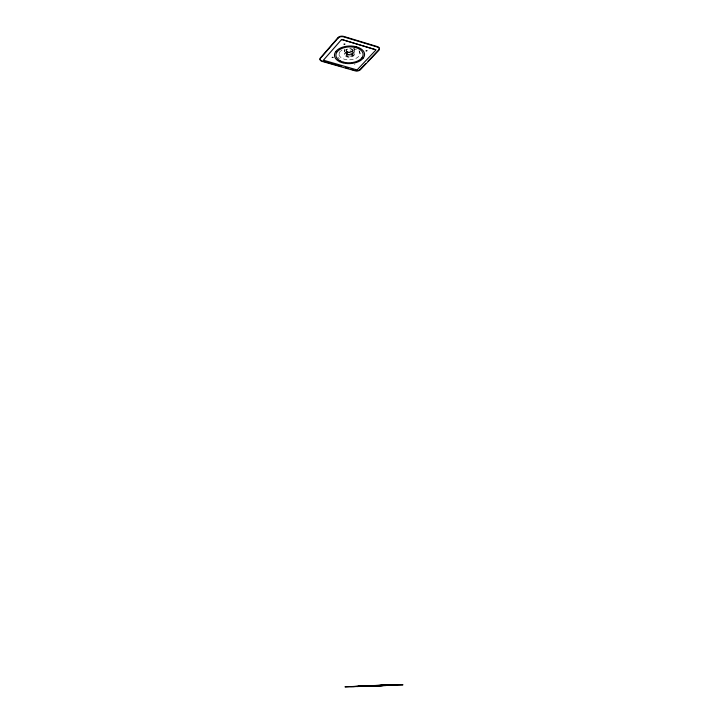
<?xml version="1.0" encoding="UTF-8"?>
<svg xmlns="http://www.w3.org/2000/svg" width="723" height="723" viewBox="0 0 723 723"><rect width="100%" height="100%" fill="white"/><g stroke="black" fill="none" stroke-linecap="round" stroke-linejoin="round"><path stroke-width="0.54" stroke-dasharray="3.62 2.71" d="M360.054 53.773L359.123 51.324M331.947 57.668C334.568 55.355 330.574 59.223 333.339 57.144M343.714 43.922C347.148 43.389 341.717 45.612 345.151 43.868M343.732 44.401L345.169 44.347M365.784 50.52C369.254 50.059 363.777 52.155 367.203 50.456M365.811 50.99L367.23 50.926M340.461 51.17L339.268 52.689L339.096 55.21M340.949 50.899L342.033 50.095M354.966 64.166L354.333 64.338M350.501 54.803L348.848 54.939M353.032 48.468L357.695 50.14M331.929 57.198L333.348 57.614M354.324 49.263L354.424 51.767M354.333 53.683A4.853 2.838 -2.2 0 1 346.895 56.168A4.853 2.838 -2.2 0 1 347.212 51.243A4.853 2.838 -2.2 0 1 354.333 53.683L354.36 54.433A4.862 2.838 -2.2 0 1 346.923 56.918A4.862 2.838 -2.2 0 1 347.239 51.993A4.862 2.838 -2.2 0 1 354.36 54.433M352.408 50.483A3.055 1.798 -2.2 0 1 347.736 52.065A3.055 1.798 -2.2 0 1 347.926 48.947A3.055 1.798 -2.2 0 1 352.408 50.483L352.58 54.767A3.064 1.789 -2.2 0 1 347.899 56.34A3.064 1.789 -2.2 0 1 348.088 53.231A3.064 1.789 -2.2 0 1 352.58 54.767M346.308 50.52L346.462 54.803M344.627 53.737L344.654 54.487M344.265 49.173L344.356 51.685M349.679 48.748A5.043 2.964 -2.2 0 1 353.836 53.005A5.043 2.964 -2.2 0 1 345.35 53.592A5.043 2.964 -2.2 0 1 348.359 48.839M358.988 50.637A10.619 6.218 -2.2 0 1 351.631 59.657A10.619 6.218 -2.2 0 1 338.861 53.601M354.234 48.486A5.043 2.973 -2.2 0 1 350.321 52.092A5.043 2.973 -2.2 0 1 344.365 49.95M339.349 58.78A12.399 7.248 -2.2 0 1 337.858 57.144M346.877 52.833L346.552 53.267A3.055 1.789 -2.2 0 0 349.923 55.472A3.055 1.789 -2.2 0 0 352.038 52.662A3.055 1.789 -2.2 0 0 346.877 52.833M348.332 54.812A2.169 1.265 -2.2 0 0 351.64 53.701A2.169 1.265 -2.2 0 0 348.468 52.616A2.169 1.265 -2.2 0 0 348.332 54.812"/><path stroke-width="1.08" d="M375.87 50.041L357.279 69.715M323.633 59.946L341.536 39.575M365.693 63.633L360.28 69.327A3.904 2.232 -2.5 0 1 358.87 70.194M368.007 61.184L378.066 50.601M341.401 39.729L341.961 39.611M352.725 686.615L384.112 685.25M356.837 686.543L390.556 685.133M363.118 686.443L397.126 685.015L379.891 685.332M376.285 685.494L393.466 685.187M372.679 685.657L389.778 685.35M369.046 685.82L386.082 685.521M361.744 686.145L382.377 685.684M358.075 686.317L374.903 686.028M350.691 686.651L371.152 686.199M341.952 39.539L375.752 49.779M322.151 60.958L341.211 66.408M345.449 67.619L348.631 68.531M350.745 69.137L353.927 70.05M323.886 60.325L356.602 69.779M342.124 39.584L375.698 49.688M379.241 49.2A4.031 2.368 -3.5 0 0 377.379 46.597L343.687 36.403A4.103 2.458 -1.8 0 0 338.12 37.524L320.416 57.867A3.977 2.314 -1 0 0 320.623 60.172M379.078 49.498A4.031 2.368 -3.5 0 1 378.843 49.788M321.292 60.624A3.977 2.314 -1 0 1 320.931 60.407M357.939 70.456A3.904 2.232 -2.5 0 1 355.445 70.465M336.005 51.595L336.945 51.595L336.005 51.595M342.901 62.485L343.823 62.494L342.901 62.485M361.916 58.165L362.838 58.174L361.916 58.165M355.364 47.076L356.294 47.158L355.364 47.076M338.138 38.003L320.434 58.337A3.977 2.305 -1 0 0 322.16 61.419L355.002 70.809A3.904 2.232 -2.5 0 0 360.298 69.788L378.861 50.258A4.031 2.368 -3.5 0 0 377.406 47.067L343.705 36.882A4.103 2.458 -1.8 0 0 338.138 38.003M381.383 685.205L344.961 686.85L403.009 684.808L381.383 685.205M339.566 61.681A15.075 8.803 -2.2 0 0 364.284 56.168A15.075 8.803 -2.2 0 0 344.681 46.597A15.075 8.803 -2.2 0 0 339.566 61.681M340.542 61.048A13.61 7.953 -2.2 0 0 362.856 56.051A13.61 7.953 -2.2 0 0 345.133 47.42A13.61 7.953 -2.2 0 0 340.542 61.048"/></g></svg>
